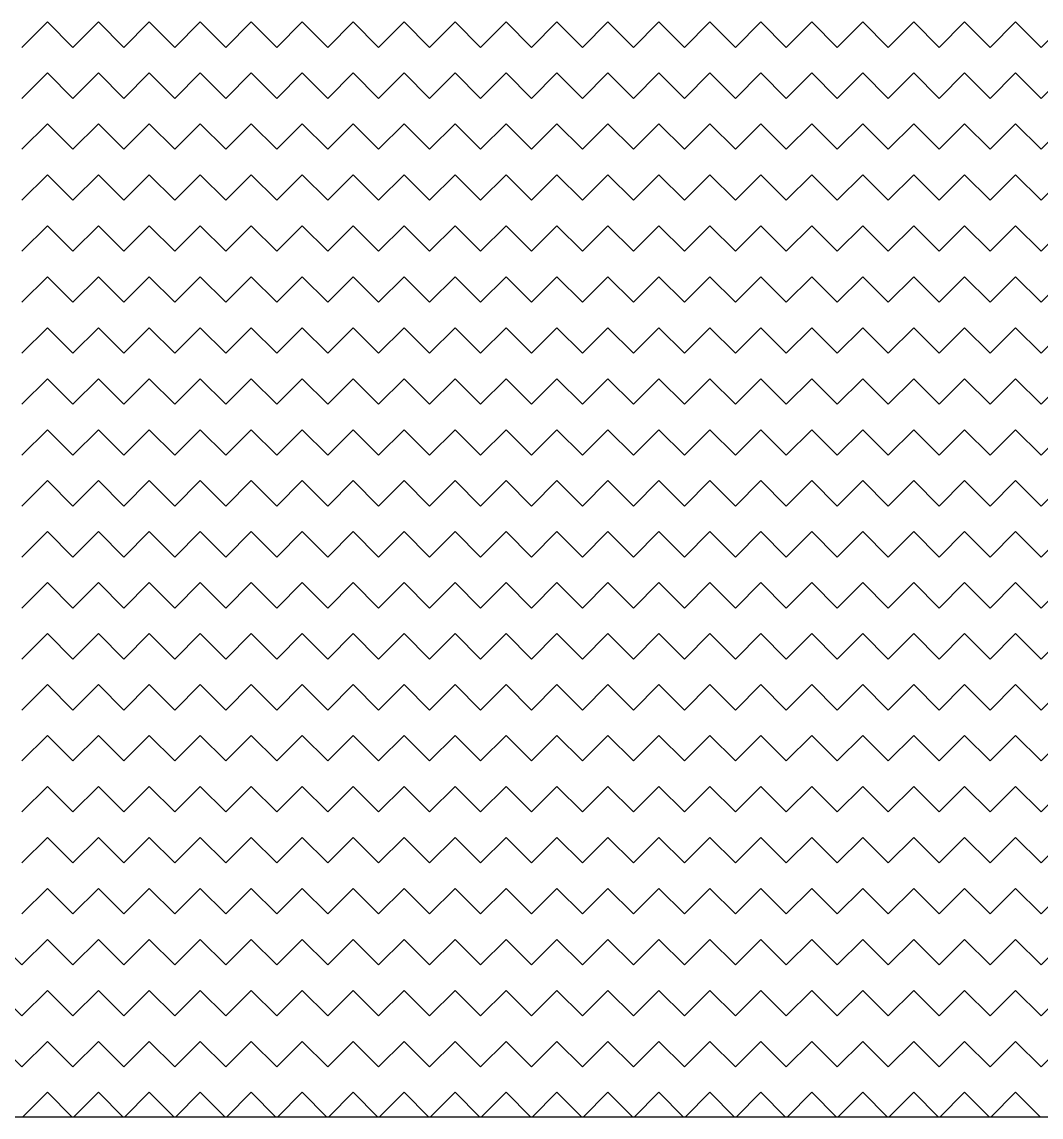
# Model space of a CAD drawing. Extents: x 78 to 306, y -397 to 18.
# Drawn here: x 279.22706 to 279.26949, y -396.37456 to -396.32898 of the extents above; entities that cross this region are included whole.
import ezdxf

# ---------------------------------------------------------------- set-up
doc = ezdxf.new("R2010")
doc.units = 0
doc.header["$LTSCALE"] = 0.5
doc.header["$MEASUREMENT"] = 0
doc.layers.add('KOLON', color=4, linetype='CONTINUOUS')
doc.layers.add('TARAMA', color=8, linetype='CONTINUOUS')

msp = doc.modelspace()

# ---------------------------------------------------------------- linework, layer by layer
at = {"layer": 'KOLON'}
msp.add_line((279.377144, -396.37456), (279.183144, -396.37456), dxfattribs=at)
at = {"layer": 'TARAMA', "ltscale": 1.4}
for p, q in [((279.228124, -396.328981), (279.227064, -396.330042)), ((279.229185, -396.330042), (279.228124, -396.328981)), ((279.230246, -396.328981), (279.229185, -396.330042)), ((279.231306, -396.330042), (279.230246, -396.328981)), ((279.232367, -396.328981), (279.231306, -396.330042)), ((279.233428, -396.330042), (279.232367, -396.328981)), ((279.234488, -396.328981), (279.233428, -396.330042)), ((279.235549, -396.330042), (279.234488, -396.328981)), ((279.23661, -396.328981), (279.235549, -396.330042)), ((279.23767, -396.330042), (279.23661, -396.328981)), ((279.238731, -396.328981), (279.23767, -396.330042)), ((279.239792, -396.330042), (279.238731, -396.328981)), ((279.240852, -396.328981), (279.239792, -396.330042)), ((279.241913, -396.330042), (279.240852, -396.328981)), ((279.242974, -396.328981), (279.241913, -396.330042)), ((279.244034, -396.330042), (279.242974, -396.328981)), ((279.245095, -396.328981), (279.244034, -396.330042)), ((279.246156, -396.330042), (279.245095, -396.328981)), ((279.247216, -396.328981), (279.246156, -396.330042)), ((279.248277, -396.330042), (279.247216, -396.328981)), ((279.249337, -396.328981), (279.248277, -396.330042)), ((279.250398, -396.330042), (279.249337, -396.328981)), ((279.251459, -396.328981), (279.250398, -396.330042)), ((279.252519, -396.330042), (279.251459, -396.328981)), ((279.25358, -396.328981), (279.252519, -396.330042)), ((279.254641, -396.330042), (279.25358, -396.328981)), ((279.255701, -396.328981), (279.254641, -396.330042)), ((279.256762, -396.330042), (279.255701, -396.328981)), ((279.257823, -396.328981), (279.256762, -396.330042)), ((279.258883, -396.330042), (279.257823, -396.328981)), ((279.259944, -396.328981), (279.258883, -396.330042)), ((279.261005, -396.330042), (279.259944, -396.328981)), ((279.262065, -396.328981), (279.261005, -396.330042)), ((279.263126, -396.330042), (279.262065, -396.328981)), ((279.264187, -396.328981), (279.263126, -396.330042)), ((279.265247, -396.330042), (279.264187, -396.328981)), ((279.266308, -396.328981), (279.265247, -396.330042)), ((279.267369, -396.330042), (279.266308, -396.328981)), ((279.268429, -396.328981), (279.267369, -396.330042)), ((279.26949, -396.330042), (279.268429, -396.328981)), ((279.270551, -396.328981), (279.26949, -396.330042)), ((279.228124, -396.331102), (279.227064, -396.332163)), ((279.229185, -396.332163), (279.228124, -396.331102)), ((279.230246, -396.331102), (279.229185, -396.332163)), ((279.231306, -396.332163), (279.230246, -396.331102)), ((279.232367, -396.331102), (279.231306, -396.332163)), ((279.233428, -396.332163), (279.232367, -396.331102)), ((279.234488, -396.331102), (279.233428, -396.332163)), ((279.235549, -396.332163), (279.234488, -396.331102)), ((279.23661, -396.331102), (279.235549, -396.332163)), ((279.23767, -396.332163), (279.23661, -396.331102)), ((279.238731, -396.331102), (279.23767, -396.332163)), ((279.239792, -396.332163), (279.238731, -396.331102)), ((279.240852, -396.331102), (279.239792, -396.332163)), ((279.241913, -396.332163), (279.240852, -396.331102)), ((279.242974, -396.331102), (279.241913, -396.332163)), ((279.244034, -396.332163), (279.242974, -396.331102)), ((279.245095, -396.331102), (279.244034, -396.332163)), ((279.246156, -396.332163), (279.245095, -396.331102)), ((279.247216, -396.331102), (279.246156, -396.332163)), ((279.248277, -396.332163), (279.247216, -396.331102)), ((279.249337, -396.331102), (279.248277, -396.332163)), ((279.250398, -396.332163), (279.249337, -396.331102)), ((279.251459, -396.331102), (279.250398, -396.332163)), ((279.252519, -396.332163), (279.251459, -396.331102)), ((279.25358, -396.331102), (279.252519, -396.332163)), ((279.254641, -396.332163), (279.25358, -396.331102)), ((279.255701, -396.331102), (279.254641, -396.332163)), ((279.256762, -396.332163), (279.255701, -396.331102)), ((279.257823, -396.331102), (279.256762, -396.332163)), ((279.258883, -396.332163), (279.257823, -396.331102)), ((279.259944, -396.331102), (279.258883, -396.332163)), ((279.261005, -396.332163), (279.259944, -396.331102)), ((279.262065, -396.331102), (279.261005, -396.332163)), ((279.263126, -396.332163), (279.262065, -396.331102)), ((279.264187, -396.331102), (279.263126, -396.332163)), ((279.265247, -396.332163), (279.264187, -396.331102)), ((279.266308, -396.331102), (279.265247, -396.332163)), ((279.267369, -396.332163), (279.266308, -396.331102)), ((279.268429, -396.331102), (279.267369, -396.332163)), ((279.26949, -396.332163), (279.268429, -396.331102)), ((279.270551, -396.331102), (279.26949, -396.332163)), ((279.228124, -396.333224), (279.227064, -396.334284)), ((279.229185, -396.334284), (279.228124, -396.333224)), ((279.230246, -396.333224), (279.229185, -396.334284)), ((279.231306, -396.334284), (279.230246, -396.333224)), ((279.232367, -396.333224), (279.231306, -396.334284)), ((279.233428, -396.334284), (279.232367, -396.333224)), ((279.234488, -396.333224), (279.233428, -396.334284)), ((279.235549, -396.334284), (279.234488, -396.333224)), ((279.23661, -396.333224), (279.235549, -396.334284)), ((279.23767, -396.334284), (279.23661, -396.333224)), ((279.238731, -396.333224), (279.23767, -396.334284)), ((279.239792, -396.334284), (279.238731, -396.333224)), ((279.240852, -396.333224), (279.239792, -396.334284)), ((279.241913, -396.334284), (279.240852, -396.333224)), ((279.242974, -396.333224), (279.241913, -396.334284)), ((279.244034, -396.334284), (279.242974, -396.333224)), ((279.245095, -396.333224), (279.244034, -396.334284)), ((279.246156, -396.334284), (279.245095, -396.333224)), ((279.247216, -396.333224), (279.246156, -396.334284)), ((279.248277, -396.334284), (279.247216, -396.333224)), ((279.249337, -396.333224), (279.248277, -396.334284)), ((279.250398, -396.334284), (279.249337, -396.333224)), ((279.251459, -396.333224), (279.250398, -396.334284)), ((279.252519, -396.334284), (279.251459, -396.333224)), ((279.25358, -396.333224), (279.252519, -396.334284)), ((279.254641, -396.334284), (279.25358, -396.333224)), ((279.255701, -396.333224), (279.254641, -396.334284)), ((279.256762, -396.334284), (279.255701, -396.333224)), ((279.257823, -396.333224), (279.256762, -396.334284)), ((279.258883, -396.334284), (279.257823, -396.333224)), ((279.259944, -396.333224), (279.258883, -396.334284)), ((279.261005, -396.334284), (279.259944, -396.333224)), ((279.262065, -396.333224), (279.261005, -396.334284)), ((279.263126, -396.334284), (279.262065, -396.333224)), ((279.264187, -396.333224), (279.263126, -396.334284)), ((279.265247, -396.334284), (279.264187, -396.333224)), ((279.266308, -396.333224), (279.265247, -396.334284)), ((279.267369, -396.334284), (279.266308, -396.333224)), ((279.268429, -396.333224), (279.267369, -396.334284)), ((279.26949, -396.334284), (279.268429, -396.333224)), ((279.270551, -396.333224), (279.26949, -396.334284)), ((279.228124, -396.335345), (279.227064, -396.336405)), ((279.229185, -396.336405), (279.228124, -396.335345)), ((279.230246, -396.335345), (279.229185, -396.336405)), ((279.231306, -396.336405), (279.230246, -396.335345)), ((279.232367, -396.335345), (279.231306, -396.336405)), ((279.233428, -396.336405), (279.232367, -396.335345)), ((279.234488, -396.335345), (279.233428, -396.336405)), ((279.235549, -396.336405), (279.234488, -396.335345)), ((279.23661, -396.335345), (279.235549, -396.336405)), ((279.23767, -396.336405), (279.23661, -396.335345)), ((279.238731, -396.335345), (279.23767, -396.336405)), ((279.239792, -396.336405), (279.238731, -396.335345)), ((279.240852, -396.335345), (279.239792, -396.336405)), ((279.241913, -396.336405), (279.240852, -396.335345)), ((279.242974, -396.335345), (279.241913, -396.336405)), ((279.244034, -396.336405), (279.242974, -396.335345)), ((279.245095, -396.335345), (279.244034, -396.336405)), ((279.246156, -396.336405), (279.245095, -396.335345)), ((279.247216, -396.335345), (279.246156, -396.336405)), ((279.248277, -396.336405), (279.247216, -396.335345)), ((279.249337, -396.335345), (279.248277, -396.336405)), ((279.250398, -396.336405), (279.249337, -396.335345)), ((279.251459, -396.335345), (279.250398, -396.336405)), ((279.252519, -396.336405), (279.251459, -396.335345)), ((279.25358, -396.335345), (279.252519, -396.336405)), ((279.254641, -396.336405), (279.25358, -396.335345)), ((279.255701, -396.335345), (279.254641, -396.336405)), ((279.256762, -396.336405), (279.255701, -396.335345)), ((279.257823, -396.335345), (279.256762, -396.336405)), ((279.258883, -396.336405), (279.257823, -396.335345)), ((279.259944, -396.335345), (279.258883, -396.336405)), ((279.261005, -396.336405), (279.259944, -396.335345)), ((279.262065, -396.335345), (279.261005, -396.336405)), ((279.263126, -396.336405), (279.262065, -396.335345)), ((279.264187, -396.335345), (279.263126, -396.336405)), ((279.265247, -396.336405), (279.264187, -396.335345)), ((279.266308, -396.335345), (279.265247, -396.336405)), ((279.267369, -396.336405), (279.266308, -396.335345)), ((279.268429, -396.335345), (279.267369, -396.336405)), ((279.26949, -396.336405), (279.268429, -396.335345)), ((279.270551, -396.335345), (279.26949, -396.336405)), ((279.228124, -396.337466), (279.227064, -396.338527)), ((279.229185, -396.338527), (279.228124, -396.337466)), ((279.230246, -396.337466), (279.229185, -396.338527)), ((279.231306, -396.338527), (279.230246, -396.337466)), ((279.232367, -396.337466), (279.231306, -396.338527)), ((279.233428, -396.338527), (279.232367, -396.337466)), ((279.234488, -396.337466), (279.233428, -396.338527)), ((279.235549, -396.338527), (279.234488, -396.337466)), ((279.23661, -396.337466), (279.235549, -396.338527)), ((279.23767, -396.338527), (279.23661, -396.337466)), ((279.238731, -396.337466), (279.23767, -396.338527)), ((279.239792, -396.338527), (279.238731, -396.337466)), ((279.240852, -396.337466), (279.239792, -396.338527)), ((279.241913, -396.338527), (279.240852, -396.337466)), ((279.242974, -396.337466), (279.241913, -396.338527)), ((279.244034, -396.338527), (279.242974, -396.337466)), ((279.245095, -396.337466), (279.244034, -396.338527)), ((279.246156, -396.338527), (279.245095, -396.337466)), ((279.247216, -396.337466), (279.246156, -396.338527)), ((279.248277, -396.338527), (279.247216, -396.337466)), ((279.249337, -396.337466), (279.248277, -396.338527)), ((279.250398, -396.338527), (279.249337, -396.337466)), ((279.251459, -396.337466), (279.250398, -396.338527)), ((279.252519, -396.338527), (279.251459, -396.337466)), ((279.25358, -396.337466), (279.252519, -396.338527)), ((279.254641, -396.338527), (279.25358, -396.337466)), ((279.255701, -396.337466), (279.254641, -396.338527)), ((279.256762, -396.338527), (279.255701, -396.337466)), ((279.257823, -396.337466), (279.256762, -396.338527)), ((279.258883, -396.338527), (279.257823, -396.337466)), ((279.259944, -396.337466), (279.258883, -396.338527)), ((279.261005, -396.338527), (279.259944, -396.337466)), ((279.262065, -396.337466), (279.261005, -396.338527)), ((279.263126, -396.338527), (279.262065, -396.337466)), ((279.264187, -396.337466), (279.263126, -396.338527)), ((279.265247, -396.338527), (279.264187, -396.337466)), ((279.266308, -396.337466), (279.265247, -396.338527)), ((279.267369, -396.338527), (279.266308, -396.337466)), ((279.268429, -396.337466), (279.267369, -396.338527)), ((279.26949, -396.338527), (279.268429, -396.337466)), ((279.270551, -396.337466), (279.26949, -396.338527)), ((279.228124, -396.339587), (279.227064, -396.340648)), ((279.229185, -396.340648), (279.228124, -396.339587)), ((279.230246, -396.339587), (279.229185, -396.340648)), ((279.231306, -396.340648), (279.230246, -396.339587)), ((279.232367, -396.339587), (279.231306, -396.340648)), ((279.233428, -396.340648), (279.232367, -396.339587)), ((279.234488, -396.339587), (279.233428, -396.340648)), ((279.235549, -396.340648), (279.234488, -396.339587)), ((279.23661, -396.339587), (279.235549, -396.340648)), ((279.23767, -396.340648), (279.23661, -396.339587)), ((279.238731, -396.339587), (279.23767, -396.340648)), ((279.239792, -396.340648), (279.238731, -396.339587)), ((279.240852, -396.339587), (279.239792, -396.340648)), ((279.241913, -396.340648), (279.240852, -396.339587)), ((279.242974, -396.339587), (279.241913, -396.340648)), ((279.244034, -396.340648), (279.242974, -396.339587)), ((279.245095, -396.339587), (279.244034, -396.340648)), ((279.246156, -396.340648), (279.245095, -396.339587)), ((279.247216, -396.339587), (279.246156, -396.340648)), ((279.248277, -396.340648), (279.247216, -396.339587)), ((279.249337, -396.339587), (279.248277, -396.340648)), ((279.250398, -396.340648), (279.249337, -396.339587)), ((279.251459, -396.339587), (279.250398, -396.340648)), ((279.252519, -396.340648), (279.251459, -396.339587)), ((279.25358, -396.339587), (279.252519, -396.340648)), ((279.254641, -396.340648), (279.25358, -396.339587)), ((279.255701, -396.339587), (279.254641, -396.340648)), ((279.256762, -396.340648), (279.255701, -396.339587)), ((279.257823, -396.339587), (279.256762, -396.340648)), ((279.258883, -396.340648), (279.257823, -396.339587)), ((279.259944, -396.339587), (279.258883, -396.340648)), ((279.261005, -396.340648), (279.259944, -396.339587)), ((279.262065, -396.339587), (279.261005, -396.340648)), ((279.263126, -396.340648), (279.262065, -396.339587)), ((279.264187, -396.339587), (279.263126, -396.340648)), ((279.265247, -396.340648), (279.264187, -396.339587)), ((279.266308, -396.339587), (279.265247, -396.340648)), ((279.267369, -396.340648), (279.266308, -396.339587)), ((279.268429, -396.339587), (279.267369, -396.340648)), ((279.26949, -396.340648), (279.268429, -396.339587)), ((279.270551, -396.339587), (279.26949, -396.340648)), ((279.228124, -396.341709), (279.227064, -396.342769)), ((279.229185, -396.342769), (279.228124, -396.341709)), ((279.230246, -396.341709), (279.229185, -396.342769)), ((279.231306, -396.342769), (279.230246, -396.341709)), ((279.232367, -396.341709), (279.231306, -396.342769)), ((279.233428, -396.342769), (279.232367, -396.341709)), ((279.234488, -396.341709), (279.233428, -396.342769)), ((279.235549, -396.342769), (279.234488, -396.341709)), ((279.23661, -396.341709), (279.235549, -396.342769)), ((279.23767, -396.342769), (279.23661, -396.341709)), ((279.238731, -396.341709), (279.23767, -396.342769)), ((279.239792, -396.342769), (279.238731, -396.341709)), ((279.240852, -396.341709), (279.239792, -396.342769)), ((279.241913, -396.342769), (279.240852, -396.341709)), ((279.242974, -396.341709), (279.241913, -396.342769)), ((279.244034, -396.342769), (279.242974, -396.341709)), ((279.245095, -396.341709), (279.244034, -396.342769)), ((279.246156, -396.342769), (279.245095, -396.341709)), ((279.247216, -396.341709), (279.246156, -396.342769)), ((279.248277, -396.342769), (279.247216, -396.341709)), ((279.249337, -396.341709), (279.248277, -396.342769)), ((279.250398, -396.342769), (279.249337, -396.341709)), ((279.251459, -396.341709), (279.250398, -396.342769)), ((279.252519, -396.342769), (279.251459, -396.341709)), ((279.25358, -396.341709), (279.252519, -396.342769)), ((279.254641, -396.342769), (279.25358, -396.341709)), ((279.255701, -396.341709), (279.254641, -396.342769)), ((279.256762, -396.342769), (279.255701, -396.341709)), ((279.257823, -396.341709), (279.256762, -396.342769)), ((279.258883, -396.342769), (279.257823, -396.341709)), ((279.259944, -396.341709), (279.258883, -396.342769)), ((279.261005, -396.342769), (279.259944, -396.341709)), ((279.262065, -396.341709), (279.261005, -396.342769)), ((279.263126, -396.342769), (279.262065, -396.341709)), ((279.264187, -396.341709), (279.263126, -396.342769)), ((279.265247, -396.342769), (279.264187, -396.341709)), ((279.266308, -396.341709), (279.265247, -396.342769)), ((279.267369, -396.342769), (279.266308, -396.341709)), ((279.268429, -396.341709), (279.267369, -396.342769)), ((279.26949, -396.342769), (279.268429, -396.341709)), ((279.270551, -396.341709), (279.26949, -396.342769)), ((279.228124, -396.34383), (279.227064, -396.344891)), ((279.229185, -396.344891), (279.228124, -396.34383)), ((279.230246, -396.34383), (279.229185, -396.344891)), ((279.231306, -396.344891), (279.230246, -396.34383)), ((279.232367, -396.34383), (279.231306, -396.344891)), ((279.233428, -396.344891), (279.232367, -396.34383)), ((279.234488, -396.34383), (279.233428, -396.344891)), ((279.235549, -396.344891), (279.234488, -396.34383)), ((279.23661, -396.34383), (279.235549, -396.344891)), ((279.23767, -396.344891), (279.23661, -396.34383)), ((279.238731, -396.34383), (279.23767, -396.344891)), ((279.239792, -396.344891), (279.238731, -396.34383)), ((279.240852, -396.34383), (279.239792, -396.344891)), ((279.241913, -396.344891), (279.240852, -396.34383)), ((279.242974, -396.34383), (279.241913, -396.344891)), ((279.244034, -396.344891), (279.242974, -396.34383)), ((279.245095, -396.34383), (279.244034, -396.344891)), ((279.246156, -396.344891), (279.245095, -396.34383)), ((279.247216, -396.34383), (279.246156, -396.344891)), ((279.248277, -396.344891), (279.247216, -396.34383)), ((279.249337, -396.34383), (279.248277, -396.344891)), ((279.250398, -396.344891), (279.249337, -396.34383)), ((279.251459, -396.34383), (279.250398, -396.344891)), ((279.252519, -396.344891), (279.251459, -396.34383)), ((279.25358, -396.34383), (279.252519, -396.344891)), ((279.254641, -396.344891), (279.25358, -396.34383)), ((279.255701, -396.34383), (279.254641, -396.344891)), ((279.256762, -396.344891), (279.255701, -396.34383)), ((279.257823, -396.34383), (279.256762, -396.344891)), ((279.258883, -396.344891), (279.257823, -396.34383)), ((279.259944, -396.34383), (279.258883, -396.344891)), ((279.261005, -396.344891), (279.259944, -396.34383)), ((279.262065, -396.34383), (279.261005, -396.344891)), ((279.263126, -396.344891), (279.262065, -396.34383)), ((279.264187, -396.34383), (279.263126, -396.344891)), ((279.265247, -396.344891), (279.264187, -396.34383)), ((279.266308, -396.34383), (279.265247, -396.344891)), ((279.267369, -396.344891), (279.266308, -396.34383)), ((279.268429, -396.34383), (279.267369, -396.344891)), ((279.26949, -396.344891), (279.268429, -396.34383)), ((279.270551, -396.34383), (279.26949, -396.344891)), ((279.228124, -396.345951), (279.227064, -396.347012)), ((279.229185, -396.347012), (279.228124, -396.345951)), ((279.230246, -396.345951), (279.229185, -396.347012)), ((279.231306, -396.347012), (279.230246, -396.345951)), ((279.232367, -396.345951), (279.231306, -396.347012)), ((279.233428, -396.347012), (279.232367, -396.345951)), ((279.234488, -396.345951), (279.233428, -396.347012)), ((279.235549, -396.347012), (279.234488, -396.345951)), ((279.23661, -396.345951), (279.235549, -396.347012)), ((279.23767, -396.347012), (279.23661, -396.345951)), ((279.238731, -396.345951), (279.23767, -396.347012)), ((279.239792, -396.347012), (279.238731, -396.345951)), ((279.240852, -396.345951), (279.239792, -396.347012)), ((279.241913, -396.347012), (279.240852, -396.345951)), ((279.242974, -396.345951), (279.241913, -396.347012)), ((279.244034, -396.347012), (279.242974, -396.345951)), ((279.245095, -396.345951), (279.244034, -396.347012)), ((279.246156, -396.347012), (279.245095, -396.345951)), ((279.247216, -396.345951), (279.246156, -396.347012)), ((279.248277, -396.347012), (279.247216, -396.345951)), ((279.249337, -396.345951), (279.248277, -396.347012)), ((279.250398, -396.347012), (279.249337, -396.345951)), ((279.251459, -396.345951), (279.250398, -396.347012)), ((279.252519, -396.347012), (279.251459, -396.345951)), ((279.25358, -396.345951), (279.252519, -396.347012)), ((279.254641, -396.347012), (279.25358, -396.345951)), ((279.255701, -396.345951), (279.254641, -396.347012)), ((279.256762, -396.347012), (279.255701, -396.345951)), ((279.257823, -396.345951), (279.256762, -396.347012)), ((279.258883, -396.347012), (279.257823, -396.345951)), ((279.259944, -396.345951), (279.258883, -396.347012)), ((279.261005, -396.347012), (279.259944, -396.345951)), ((279.262065, -396.345951), (279.261005, -396.347012)), ((279.263126, -396.347012), (279.262065, -396.345951)), ((279.264187, -396.345951), (279.263126, -396.347012)), ((279.265247, -396.347012), (279.264187, -396.345951)), ((279.266308, -396.345951), (279.265247, -396.347012)), ((279.267369, -396.347012), (279.266308, -396.345951)), ((279.268429, -396.345951), (279.267369, -396.347012)), ((279.26949, -396.347012), (279.268429, -396.345951)), ((279.270551, -396.345951), (279.26949, -396.347012)), ((279.228124, -396.348073), (279.227064, -396.349133)), ((279.229185, -396.349133), (279.228124, -396.348073)), ((279.230246, -396.348073), (279.229185, -396.349133)), ((279.231306, -396.349133), (279.230246, -396.348073)), ((279.232367, -396.348073), (279.231306, -396.349133)), ((279.233428, -396.349133), (279.232367, -396.348073)), ((279.234488, -396.348073), (279.233428, -396.349133)), ((279.235549, -396.349133), (279.234488, -396.348073)), ((279.23661, -396.348073), (279.235549, -396.349133)), ((279.23767, -396.349133), (279.23661, -396.348073)), ((279.238731, -396.348073), (279.23767, -396.349133)), ((279.239792, -396.349133), (279.238731, -396.348073)), ((279.240852, -396.348073), (279.239792, -396.349133)), ((279.241913, -396.349133), (279.240852, -396.348073)), ((279.242974, -396.348073), (279.241913, -396.349133)), ((279.244034, -396.349133), (279.242974, -396.348073)), ((279.245095, -396.348073), (279.244034, -396.349133)), ((279.246156, -396.349133), (279.245095, -396.348073)), ((279.247216, -396.348073), (279.246156, -396.349133)), ((279.248277, -396.349133), (279.247216, -396.348073)), ((279.249337, -396.348073), (279.248277, -396.349133)), ((279.250398, -396.349133), (279.249337, -396.348073)), ((279.251459, -396.348073), (279.250398, -396.349133)), ((279.252519, -396.349133), (279.251459, -396.348073)), ((279.25358, -396.348073), (279.252519, -396.349133)), ((279.254641, -396.349133), (279.25358, -396.348073)), ((279.255701, -396.348073), (279.254641, -396.349133)), ((279.256762, -396.349133), (279.255701, -396.348073)), ((279.257823, -396.348073), (279.256762, -396.349133)), ((279.258883, -396.349133), (279.257823, -396.348073)), ((279.259944, -396.348073), (279.258883, -396.349133)), ((279.261005, -396.349133), (279.259944, -396.348073)), ((279.262065, -396.348073), (279.261005, -396.349133)), ((279.263126, -396.349133), (279.262065, -396.348073)), ((279.264187, -396.348073), (279.263126, -396.349133)), ((279.265247, -396.349133), (279.264187, -396.348073)), ((279.266308, -396.348073), (279.265247, -396.349133)), ((279.267369, -396.349133), (279.266308, -396.348073)), ((279.268429, -396.348073), (279.267369, -396.349133)), ((279.26949, -396.349133), (279.268429, -396.348073)), ((279.270551, -396.348073), (279.26949, -396.349133)), ((279.228124, -396.350194), (279.227064, -396.351255)), ((279.229185, -396.351255), (279.228124, -396.350194)), ((279.230246, -396.350194), (279.229185, -396.351255)), ((279.231306, -396.351255), (279.230246, -396.350194)), ((279.232367, -396.350194), (279.231306, -396.351255)), ((279.233428, -396.351255), (279.232367, -396.350194)), ((279.234488, -396.350194), (279.233428, -396.351255)), ((279.235549, -396.351255), (279.234488, -396.350194)), ((279.23661, -396.350194), (279.235549, -396.351255)), ((279.23767, -396.351255), (279.23661, -396.350194)), ((279.238731, -396.350194), (279.23767, -396.351255)), ((279.239792, -396.351255), (279.238731, -396.350194)), ((279.240852, -396.350194), (279.239792, -396.351255)), ((279.241913, -396.351255), (279.240852, -396.350194)), ((279.242974, -396.350194), (279.241913, -396.351255)), ((279.244034, -396.351255), (279.242974, -396.350194)), ((279.245095, -396.350194), (279.244034, -396.351255)), ((279.246156, -396.351255), (279.245095, -396.350194)), ((279.247216, -396.350194), (279.246156, -396.351255)), ((279.248277, -396.351255), (279.247216, -396.350194)), ((279.249337, -396.350194), (279.248277, -396.351255)), ((279.250398, -396.351255), (279.249337, -396.350194)), ((279.251459, -396.350194), (279.250398, -396.351255)), ((279.252519, -396.351255), (279.251459, -396.350194)), ((279.25358, -396.350194), (279.252519, -396.351255)), ((279.254641, -396.351255), (279.25358, -396.350194)), ((279.255701, -396.350194), (279.254641, -396.351255)), ((279.256762, -396.351255), (279.255701, -396.350194)), ((279.257823, -396.350194), (279.256762, -396.351255)), ((279.258883, -396.351255), (279.257823, -396.350194)), ((279.259944, -396.350194), (279.258883, -396.351255)), ((279.261005, -396.351255), (279.259944, -396.350194)), ((279.262065, -396.350194), (279.261005, -396.351255)), ((279.263126, -396.351255), (279.262065, -396.350194)), ((279.264187, -396.350194), (279.263126, -396.351255)), ((279.265247, -396.351255), (279.264187, -396.350194)), ((279.266308, -396.350194), (279.265247, -396.351255)), ((279.267369, -396.351255), (279.266308, -396.350194)), ((279.268429, -396.350194), (279.267369, -396.351255)), ((279.26949, -396.351255), (279.268429, -396.350194)), ((279.270551, -396.350194), (279.26949, -396.351255)), ((279.228124, -396.352315), (279.227064, -396.353376)), ((279.229185, -396.353376), (279.228124, -396.352315)), ((279.230246, -396.352315), (279.229185, -396.353376)), ((279.231306, -396.353376), (279.230246, -396.352315)), ((279.232367, -396.352315), (279.231306, -396.353376)), ((279.233428, -396.353376), (279.232367, -396.352315)), ((279.234488, -396.352315), (279.233428, -396.353376)), ((279.235549, -396.353376), (279.234488, -396.352315)), ((279.23661, -396.352315), (279.235549, -396.353376)), ((279.23767, -396.353376), (279.23661, -396.352315)), ((279.238731, -396.352315), (279.23767, -396.353376)), ((279.239792, -396.353376), (279.238731, -396.352315)), ((279.240852, -396.352315), (279.239792, -396.353376)), ((279.241913, -396.353376), (279.240852, -396.352315)), ((279.242974, -396.352315), (279.241913, -396.353376)), ((279.244034, -396.353376), (279.242974, -396.352315)), ((279.245095, -396.352315), (279.244034, -396.353376)), ((279.246156, -396.353376), (279.245095, -396.352315)), ((279.247216, -396.352315), (279.246156, -396.353376)), ((279.248277, -396.353376), (279.247216, -396.352315)), ((279.249337, -396.352315), (279.248277, -396.353376)), ((279.250398, -396.353376), (279.249337, -396.352315)), ((279.251459, -396.352315), (279.250398, -396.353376)), ((279.252519, -396.353376), (279.251459, -396.352315)), ((279.25358, -396.352315), (279.252519, -396.353376)), ((279.254641, -396.353376), (279.25358, -396.352315)), ((279.255701, -396.352315), (279.254641, -396.353376)), ((279.256762, -396.353376), (279.255701, -396.352315)), ((279.257823, -396.352315), (279.256762, -396.353376)), ((279.258883, -396.353376), (279.257823, -396.352315)), ((279.259944, -396.352315), (279.258883, -396.353376)), ((279.261005, -396.353376), (279.259944, -396.352315)), ((279.262065, -396.352315), (279.261005, -396.353376)), ((279.263126, -396.353376), (279.262065, -396.352315)), ((279.264187, -396.352315), (279.263126, -396.353376)), ((279.265247, -396.353376), (279.264187, -396.352315)), ((279.266308, -396.352315), (279.265247, -396.353376)), ((279.267369, -396.353376), (279.266308, -396.352315)), ((279.268429, -396.352315), (279.267369, -396.353376)), ((279.26949, -396.353376), (279.268429, -396.352315)), ((279.270551, -396.352315), (279.26949, -396.353376)), ((279.228124, -396.354437), (279.227064, -396.355497)), ((279.229185, -396.355497), (279.228124, -396.354437)), ((279.230246, -396.354437), (279.229185, -396.355497)), ((279.231306, -396.355497), (279.230246, -396.354437)), ((279.232367, -396.354437), (279.231306, -396.355497)), ((279.233428, -396.355497), (279.232367, -396.354437)), ((279.234488, -396.354437), (279.233428, -396.355497)), ((279.235549, -396.355497), (279.234488, -396.354437)), ((279.23661, -396.354437), (279.235549, -396.355497)), ((279.23767, -396.355497), (279.23661, -396.354437)), ((279.238731, -396.354437), (279.23767, -396.355497)), ((279.239792, -396.355497), (279.238731, -396.354437)), ((279.240852, -396.354437), (279.239792, -396.355497)), ((279.241913, -396.355497), (279.240852, -396.354437)), ((279.242974, -396.354437), (279.241913, -396.355497)), ((279.244034, -396.355497), (279.242974, -396.354437)), ((279.245095, -396.354437), (279.244034, -396.355497)), ((279.246156, -396.355497), (279.245095, -396.354437)), ((279.247216, -396.354437), (279.246156, -396.355497)), ((279.248277, -396.355497), (279.247216, -396.354437)), ((279.249337, -396.354437), (279.248277, -396.355497)), ((279.250398, -396.355497), (279.249337, -396.354437)), ((279.251459, -396.354437), (279.250398, -396.355497)), ((279.252519, -396.355497), (279.251459, -396.354437)), ((279.25358, -396.354437), (279.252519, -396.355497)), ((279.254641, -396.355497), (279.25358, -396.354437)), ((279.255701, -396.354437), (279.254641, -396.355497)), ((279.256762, -396.355497), (279.255701, -396.354437)), ((279.257823, -396.354437), (279.256762, -396.355497)), ((279.258883, -396.355497), (279.257823, -396.354437)), ((279.259944, -396.354437), (279.258883, -396.355497)), ((279.261005, -396.355497), (279.259944, -396.354437)), ((279.262065, -396.354437), (279.261005, -396.355497)), ((279.263126, -396.355497), (279.262065, -396.354437)), ((279.264187, -396.354437), (279.263126, -396.355497)), ((279.265247, -396.355497), (279.264187, -396.354437)), ((279.266308, -396.354437), (279.265247, -396.355497)), ((279.267369, -396.355497), (279.266308, -396.354437)), ((279.268429, -396.354437), (279.267369, -396.355497)), ((279.26949, -396.355497), (279.268429, -396.354437)), ((279.270551, -396.354437), (279.26949, -396.355497)), ((279.228124, -396.356558), (279.227064, -396.357619)), ((279.229185, -396.357619), (279.228124, -396.356558)), ((279.230246, -396.356558), (279.229185, -396.357619)), ((279.231306, -396.357619), (279.230246, -396.356558)), ((279.232367, -396.356558), (279.231306, -396.357619)), ((279.233428, -396.357619), (279.232367, -396.356558)), ((279.234488, -396.356558), (279.233428, -396.357619)), ((279.235549, -396.357619), (279.234488, -396.356558)), ((279.23661, -396.356558), (279.235549, -396.357619)), ((279.23767, -396.357619), (279.23661, -396.356558)), ((279.238731, -396.356558), (279.23767, -396.357619)), ((279.239792, -396.357619), (279.238731, -396.356558)), ((279.240852, -396.356558), (279.239792, -396.357619)), ((279.241913, -396.357619), (279.240852, -396.356558)), ((279.242974, -396.356558), (279.241913, -396.357619)), ((279.244034, -396.357619), (279.242974, -396.356558)), ((279.245095, -396.356558), (279.244034, -396.357619)), ((279.246156, -396.357619), (279.245095, -396.356558)), ((279.247216, -396.356558), (279.246156, -396.357619)), ((279.248277, -396.357619), (279.247216, -396.356558)), ((279.249337, -396.356558), (279.248277, -396.357619)), ((279.250398, -396.357619), (279.249337, -396.356558)), ((279.251459, -396.356558), (279.250398, -396.357619)), ((279.252519, -396.357619), (279.251459, -396.356558)), ((279.25358, -396.356558), (279.252519, -396.357619)), ((279.254641, -396.357619), (279.25358, -396.356558)), ((279.255701, -396.356558), (279.254641, -396.357619)), ((279.256762, -396.357619), (279.255701, -396.356558)), ((279.257823, -396.356558), (279.256762, -396.357619)), ((279.258883, -396.357619), (279.257823, -396.356558)), ((279.259944, -396.356558), (279.258883, -396.357619)), ((279.261005, -396.357619), (279.259944, -396.356558)), ((279.262065, -396.356558), (279.261005, -396.357619)), ((279.263126, -396.357619), (279.262065, -396.356558)), ((279.264187, -396.356558), (279.263126, -396.357619)), ((279.265247, -396.357619), (279.264187, -396.356558)), ((279.266308, -396.356558), (279.265247, -396.357619)), ((279.267369, -396.357619), (279.266308, -396.356558)), ((279.268429, -396.356558), (279.267369, -396.357619)), ((279.26949, -396.357619), (279.268429, -396.356558)), ((279.270551, -396.356558), (279.26949, -396.357619)), ((279.228124, -396.358679), (279.227064, -396.35974)), ((279.229185, -396.35974), (279.228124, -396.358679)), ((279.230246, -396.358679), (279.229185, -396.35974)), ((279.231306, -396.35974), (279.230246, -396.358679)), ((279.232367, -396.358679), (279.231306, -396.35974)), ((279.233428, -396.35974), (279.232367, -396.358679)), ((279.234488, -396.358679), (279.233428, -396.35974)), ((279.235549, -396.35974), (279.234488, -396.358679)), ((279.23661, -396.358679), (279.235549, -396.35974)), ((279.23767, -396.35974), (279.23661, -396.358679)), ((279.238731, -396.358679), (279.23767, -396.35974)), ((279.239792, -396.35974), (279.238731, -396.358679)), ((279.240852, -396.358679), (279.239792, -396.35974)), ((279.241913, -396.35974), (279.240852, -396.358679)), ((279.242974, -396.358679), (279.241913, -396.35974)), ((279.244034, -396.35974), (279.242974, -396.358679)), ((279.245095, -396.358679), (279.244034, -396.35974)), ((279.246156, -396.35974), (279.245095, -396.358679)), ((279.247216, -396.358679), (279.246156, -396.35974)), ((279.248277, -396.35974), (279.247216, -396.358679)), ((279.249337, -396.358679), (279.248277, -396.35974)), ((279.250398, -396.35974), (279.249337, -396.358679)), ((279.251459, -396.358679), (279.250398, -396.35974)), ((279.252519, -396.35974), (279.251459, -396.358679)), ((279.25358, -396.358679), (279.252519, -396.35974)), ((279.254641, -396.35974), (279.25358, -396.358679)), ((279.255701, -396.358679), (279.254641, -396.35974)), ((279.256762, -396.35974), (279.255701, -396.358679)), ((279.257823, -396.358679), (279.256762, -396.35974)), ((279.258883, -396.35974), (279.257823, -396.358679)), ((279.259944, -396.358679), (279.258883, -396.35974)), ((279.261005, -396.35974), (279.259944, -396.358679)), ((279.262065, -396.358679), (279.261005, -396.35974)), ((279.263126, -396.35974), (279.262065, -396.358679)), ((279.264187, -396.358679), (279.263126, -396.35974)), ((279.265247, -396.35974), (279.264187, -396.358679)), ((279.266308, -396.358679), (279.265247, -396.35974)), ((279.267369, -396.35974), (279.266308, -396.358679)), ((279.268429, -396.358679), (279.267369, -396.35974)), ((279.26949, -396.35974), (279.268429, -396.358679)), ((279.270551, -396.358679), (279.26949, -396.35974)), ((279.228124, -396.360801), (279.227064, -396.361861)), ((279.229185, -396.361861), (279.228124, -396.360801)), ((279.230246, -396.360801), (279.229185, -396.361861)), ((279.231306, -396.361861), (279.230246, -396.360801)), ((279.232367, -396.360801), (279.231306, -396.361861)), ((279.233428, -396.361861), (279.232367, -396.360801)), ((279.234488, -396.360801), (279.233428, -396.361861)), ((279.235549, -396.361861), (279.234488, -396.360801)), ((279.23661, -396.360801), (279.235549, -396.361861)), ((279.23767, -396.361861), (279.23661, -396.360801)), ((279.238731, -396.360801), (279.23767, -396.361861)), ((279.239792, -396.361861), (279.238731, -396.360801)), ((279.240852, -396.360801), (279.239792, -396.361861)), ((279.241913, -396.361861), (279.240852, -396.360801)), ((279.242974, -396.360801), (279.241913, -396.361861)), ((279.244034, -396.361861), (279.242974, -396.360801)), ((279.245095, -396.360801), (279.244034, -396.361861)), ((279.246156, -396.361861), (279.245095, -396.360801)), ((279.247216, -396.360801), (279.246156, -396.361861)), ((279.248277, -396.361861), (279.247216, -396.360801)), ((279.249337, -396.360801), (279.248277, -396.361861)), ((279.250398, -396.361861), (279.249337, -396.360801)), ((279.251459, -396.360801), (279.250398, -396.361861)), ((279.252519, -396.361861), (279.251459, -396.360801)), ((279.25358, -396.360801), (279.252519, -396.361861)), ((279.254641, -396.361861), (279.25358, -396.360801)), ((279.255701, -396.360801), (279.254641, -396.361861)), ((279.256762, -396.361861), (279.255701, -396.360801)), ((279.257823, -396.360801), (279.256762, -396.361861)), ((279.258883, -396.361861), (279.257823, -396.360801)), ((279.259944, -396.360801), (279.258883, -396.361861)), ((279.261005, -396.361861), (279.259944, -396.360801)), ((279.262065, -396.360801), (279.261005, -396.361861)), ((279.263126, -396.361861), (279.262065, -396.360801)), ((279.264187, -396.360801), (279.263126, -396.361861)), ((279.265247, -396.361861), (279.264187, -396.360801)), ((279.266308, -396.360801), (279.265247, -396.361861)), ((279.267369, -396.361861), (279.266308, -396.360801)), ((279.268429, -396.360801), (279.267369, -396.361861)), ((279.26949, -396.361861), (279.268429, -396.360801)), ((279.270551, -396.360801), (279.26949, -396.361861)), ((279.228124, -396.362922), (279.227064, -396.363983)), ((279.229185, -396.363983), (279.228124, -396.362922)), ((279.230246, -396.362922), (279.229185, -396.363983)), ((279.231306, -396.363983), (279.230246, -396.362922)), ((279.232367, -396.362922), (279.231306, -396.363983)), ((279.233428, -396.363983), (279.232367, -396.362922)), ((279.234488, -396.362922), (279.233428, -396.363983)), ((279.235549, -396.363983), (279.234488, -396.362922)), ((279.23661, -396.362922), (279.235549, -396.363983)), ((279.23767, -396.363983), (279.23661, -396.362922)), ((279.238731, -396.362922), (279.23767, -396.363983)), ((279.239792, -396.363983), (279.238731, -396.362922)), ((279.240852, -396.362922), (279.239792, -396.363983)), ((279.241913, -396.363983), (279.240852, -396.362922)), ((279.242974, -396.362922), (279.241913, -396.363983)), ((279.244034, -396.363983), (279.242974, -396.362922)), ((279.245095, -396.362922), (279.244034, -396.363983)), ((279.246156, -396.363983), (279.245095, -396.362922)), ((279.247216, -396.362922), (279.246156, -396.363983)), ((279.248277, -396.363983), (279.247216, -396.362922)), ((279.249337, -396.362922), (279.248277, -396.363983)), ((279.250398, -396.363983), (279.249337, -396.362922)), ((279.251459, -396.362922), (279.250398, -396.363983)), ((279.252519, -396.363983), (279.251459, -396.362922)), ((279.25358, -396.362922), (279.252519, -396.363983)), ((279.254641, -396.363983), (279.25358, -396.362922)), ((279.255701, -396.362922), (279.254641, -396.363983)), ((279.256762, -396.363983), (279.255701, -396.362922)), ((279.257823, -396.362922), (279.256762, -396.363983)), ((279.258883, -396.363983), (279.257823, -396.362922)), ((279.259944, -396.362922), (279.258883, -396.363983)), ((279.261005, -396.363983), (279.259944, -396.362922)), ((279.262065, -396.362922), (279.261005, -396.363983)), ((279.263126, -396.363983), (279.262065, -396.362922)), ((279.264187, -396.362922), (279.263126, -396.363983)), ((279.265247, -396.363983), (279.264187, -396.362922)), ((279.266308, -396.362922), (279.265247, -396.363983)), ((279.267369, -396.363983), (279.266308, -396.362922)), ((279.268429, -396.362922), (279.267369, -396.363983)), ((279.26949, -396.363983), (279.268429, -396.362922)), ((279.270551, -396.362922), (279.26949, -396.363983)), ((279.228124, -396.365043), (279.227064, -396.366104)), ((279.229185, -396.366104), (279.228124, -396.365043)), ((279.230246, -396.365043), (279.229185, -396.366104)), ((279.231306, -396.366104), (279.230246, -396.365043)), ((279.232367, -396.365043), (279.231306, -396.366104)), ((279.233428, -396.366104), (279.232367, -396.365043)), ((279.234488, -396.365043), (279.233428, -396.366104)), ((279.235549, -396.366104), (279.234488, -396.365043)), ((279.23661, -396.365043), (279.235549, -396.366104)), ((279.23767, -396.366104), (279.23661, -396.365043)), ((279.238731, -396.365043), (279.23767, -396.366104)), ((279.239792, -396.366104), (279.238731, -396.365043)), ((279.240852, -396.365043), (279.239792, -396.366104)), ((279.241913, -396.366104), (279.240852, -396.365043)), ((279.242974, -396.365043), (279.241913, -396.366104)), ((279.244034, -396.366104), (279.242974, -396.365043)), ((279.245095, -396.365043), (279.244034, -396.366104)), ((279.246156, -396.366104), (279.245095, -396.365043)), ((279.247216, -396.365043), (279.246156, -396.366104)), ((279.248277, -396.366104), (279.247216, -396.365043)), ((279.249337, -396.365043), (279.248277, -396.366104)), ((279.250398, -396.366104), (279.249337, -396.365043)), ((279.251459, -396.365043), (279.250398, -396.366104)), ((279.252519, -396.366104), (279.251459, -396.365043)), ((279.25358, -396.365043), (279.252519, -396.366104)), ((279.254641, -396.366104), (279.25358, -396.365043)), ((279.255701, -396.365043), (279.254641, -396.366104)), ((279.256762, -396.366104), (279.255701, -396.365043)), ((279.257823, -396.365043), (279.256762, -396.366104)), ((279.258883, -396.366104), (279.257823, -396.365043)), ((279.259944, -396.365043), (279.258883, -396.366104)), ((279.261005, -396.366104), (279.259944, -396.365043)), ((279.262065, -396.365043), (279.261005, -396.366104)), ((279.263126, -396.366104), (279.262065, -396.365043)), ((279.264187, -396.365043), (279.263126, -396.366104)), ((279.265247, -396.366104), (279.264187, -396.365043)), ((279.266308, -396.365043), (279.265247, -396.366104)), ((279.267369, -396.366104), (279.266308, -396.365043)), ((279.268429, -396.365043), (279.267369, -396.366104)), ((279.26949, -396.366104), (279.268429, -396.365043)), ((279.270551, -396.365043), (279.26949, -396.366104)), ((279.227064, -396.368225), (279.226003, -396.367165)), ((279.228124, -396.367165), (279.227064, -396.368225)), ((279.229185, -396.368225), (279.228124, -396.367165)), ((279.230246, -396.367165), (279.229185, -396.368225)), ((279.231306, -396.368225), (279.230246, -396.367165)), ((279.232367, -396.367165), (279.231306, -396.368225)), ((279.233428, -396.368225), (279.232367, -396.367165)), ((279.234488, -396.367165), (279.233428, -396.368225)), ((279.235549, -396.368225), (279.234488, -396.367165)), ((279.23661, -396.367165), (279.235549, -396.368225)), ((279.23767, -396.368225), (279.23661, -396.367165)), ((279.238731, -396.367165), (279.23767, -396.368225)), ((279.239792, -396.368225), (279.238731, -396.367165)), ((279.240852, -396.367165), (279.239792, -396.368225)), ((279.241913, -396.368225), (279.240852, -396.367165)), ((279.242974, -396.367165), (279.241913, -396.368225)), ((279.244034, -396.368225), (279.242974, -396.367165)), ((279.245095, -396.367165), (279.244034, -396.368225)), ((279.246156, -396.368225), (279.245095, -396.367165)), ((279.247216, -396.367165), (279.246156, -396.368225)), ((279.248277, -396.368225), (279.247216, -396.367165)), ((279.249337, -396.367165), (279.248277, -396.368225)), ((279.250398, -396.368225), (279.249337, -396.367165)), ((279.251459, -396.367165), (279.250398, -396.368225)), ((279.252519, -396.368225), (279.251459, -396.367165)), ((279.25358, -396.367165), (279.252519, -396.368225)), ((279.254641, -396.368225), (279.25358, -396.367165)), ((279.255701, -396.367165), (279.254641, -396.368225)), ((279.256762, -396.368225), (279.255701, -396.367165)), ((279.257823, -396.367165), (279.256762, -396.368225)), ((279.258883, -396.368225), (279.257823, -396.367165)), ((279.259944, -396.367165), (279.258883, -396.368225)), ((279.261005, -396.368225), (279.259944, -396.367165)), ((279.262065, -396.367165), (279.261005, -396.368225)), ((279.263126, -396.368225), (279.262065, -396.367165)), ((279.264187, -396.367165), (279.263126, -396.368225)), ((279.265247, -396.368225), (279.264187, -396.367165)), ((279.266308, -396.367165), (279.265247, -396.368225)), ((279.267369, -396.368225), (279.266308, -396.367165)), ((279.268429, -396.367165), (279.267369, -396.368225)), ((279.26949, -396.368225), (279.268429, -396.367165)), ((279.270551, -396.367165), (279.26949, -396.368225)), ((279.227064, -396.370347), (279.226003, -396.369286)), ((279.228124, -396.369286), (279.227064, -396.370347)), ((279.229185, -396.370347), (279.228124, -396.369286)), ((279.230246, -396.369286), (279.229185, -396.370347)), ((279.231306, -396.370347), (279.230246, -396.369286)), ((279.232367, -396.369286), (279.231306, -396.370347)), ((279.233428, -396.370347), (279.232367, -396.369286)), ((279.234488, -396.369286), (279.233428, -396.370347)), ((279.235549, -396.370347), (279.234488, -396.369286)), ((279.23661, -396.369286), (279.235549, -396.370347)), ((279.23767, -396.370347), (279.23661, -396.369286)), ((279.238731, -396.369286), (279.23767, -396.370347)), ((279.239792, -396.370347), (279.238731, -396.369286)), ((279.240852, -396.369286), (279.239792, -396.370347)), ((279.241913, -396.370347), (279.240852, -396.369286)), ((279.242974, -396.369286), (279.241913, -396.370347)), ((279.244034, -396.370347), (279.242974, -396.369286)), ((279.245095, -396.369286), (279.244034, -396.370347)), ((279.246156, -396.370347), (279.245095, -396.369286)), ((279.247216, -396.369286), (279.246156, -396.370347)), ((279.248277, -396.370347), (279.247216, -396.369286)), ((279.249337, -396.369286), (279.248277, -396.370347)), ((279.250398, -396.370347), (279.249337, -396.369286)), ((279.251459, -396.369286), (279.250398, -396.370347)), ((279.252519, -396.370347), (279.251459, -396.369286)), ((279.25358, -396.369286), (279.252519, -396.370347)), ((279.254641, -396.370347), (279.25358, -396.369286)), ((279.255701, -396.369286), (279.254641, -396.370347)), ((279.256762, -396.370347), (279.255701, -396.369286)), ((279.257823, -396.369286), (279.256762, -396.370347)), ((279.258883, -396.370347), (279.257823, -396.369286)), ((279.259944, -396.369286), (279.258883, -396.370347)), ((279.261005, -396.370347), (279.259944, -396.369286)), ((279.262065, -396.369286), (279.261005, -396.370347)), ((279.263126, -396.370347), (279.262065, -396.369286)), ((279.264187, -396.369286), (279.263126, -396.370347)), ((279.265247, -396.370347), (279.264187, -396.369286)), ((279.266308, -396.369286), (279.265247, -396.370347)), ((279.267369, -396.370347), (279.266308, -396.369286)), ((279.268429, -396.369286), (279.267369, -396.370347)), ((279.26949, -396.370347), (279.268429, -396.369286)), ((279.270551, -396.369286), (279.26949, -396.370347)), ((279.227064, -396.372468), (279.226003, -396.371407)), ((279.228124, -396.371407), (279.227064, -396.372468)), ((279.229185, -396.372468), (279.228124, -396.371407)), ((279.230246, -396.371407), (279.229185, -396.372468)), ((279.231306, -396.372468), (279.230246, -396.371407)), ((279.232367, -396.371407), (279.231306, -396.372468)), ((279.233428, -396.372468), (279.232367, -396.371407)), ((279.234488, -396.371407), (279.233428, -396.372468)), ((279.235549, -396.372468), (279.234488, -396.371407)), ((279.23661, -396.371407), (279.235549, -396.372468)), ((279.23767, -396.372468), (279.23661, -396.371407)), ((279.238731, -396.371407), (279.23767, -396.372468)), ((279.239792, -396.372468), (279.238731, -396.371407)), ((279.240852, -396.371407), (279.239792, -396.372468)), ((279.241913, -396.372468), (279.240852, -396.371407)), ((279.242974, -396.371407), (279.241913, -396.372468)), ((279.244034, -396.372468), (279.242974, -396.371407)), ((279.245095, -396.371407), (279.244034, -396.372468)), ((279.246156, -396.372468), (279.245095, -396.371407)), ((279.247216, -396.371407), (279.246156, -396.372468)), ((279.248277, -396.372468), (279.247216, -396.371407)), ((279.249337, -396.371407), (279.248277, -396.372468)), ((279.250398, -396.372468), (279.249337, -396.371407)), ((279.251459, -396.371407), (279.250398, -396.372468)), ((279.252519, -396.372468), (279.251459, -396.371407)), ((279.25358, -396.371407), (279.252519, -396.372468)), ((279.254641, -396.372468), (279.25358, -396.371407)), ((279.255701, -396.371407), (279.254641, -396.372468)), ((279.256762, -396.372468), (279.255701, -396.371407)), ((279.257823, -396.371407), (279.256762, -396.372468)), ((279.258883, -396.372468), (279.257823, -396.371407)), ((279.259944, -396.371407), (279.258883, -396.372468)), ((279.261005, -396.372468), (279.259944, -396.371407)), ((279.262065, -396.371407), (279.261005, -396.372468)), ((279.263126, -396.372468), (279.262065, -396.371407)), ((279.264187, -396.371407), (279.263126, -396.372468)), ((279.265247, -396.372468), (279.264187, -396.371407)), ((279.266308, -396.371407), (279.265247, -396.372468)), ((279.267369, -396.372468), (279.266308, -396.371407)), ((279.268429, -396.371407), (279.267369, -396.372468)), ((279.26949, -396.372468), (279.268429, -396.371407)), ((279.270551, -396.371407), (279.26949, -396.372468)), ((279.228124, -396.373529), (279.227093, -396.37456)), ((279.229156, -396.37456), (279.228124, -396.373529)), ((279.230246, -396.373529), (279.229214, -396.37456)), ((279.231277, -396.37456), (279.230246, -396.373529)), ((279.232367, -396.373529), (279.231336, -396.37456)), ((279.233398, -396.37456), (279.232367, -396.373529)), ((279.234488, -396.373529), (279.233457, -396.37456)), ((279.23552, -396.37456), (279.234488, -396.373529)), ((279.23661, -396.373529), (279.235578, -396.37456)), ((279.237641, -396.37456), (279.23661, -396.373529)), ((279.238731, -396.373529), (279.2377, -396.37456)), ((279.239762, -396.37456), (279.238731, -396.373529)), ((279.240852, -396.373529), (279.239821, -396.37456)), ((279.241883, -396.37456), (279.240852, -396.373529)), ((279.242974, -396.373529), (279.241942, -396.37456)), ((279.244005, -396.37456), (279.242974, -396.373529)), ((279.245095, -396.373529), (279.244064, -396.37456)), ((279.246126, -396.37456), (279.245095, -396.373529)), ((279.247216, -396.373529), (279.246185, -396.37456)), ((279.248247, -396.37456), (279.247216, -396.373529)), ((279.249337, -396.373529), (279.248306, -396.37456)), ((279.250369, -396.37456), (279.249337, -396.373529)), ((279.251459, -396.373529), (279.250428, -396.37456)), ((279.25249, -396.37456), (279.251459, -396.373529)), ((279.25358, -396.373529), (279.252549, -396.37456)), ((279.254611, -396.37456), (279.25358, -396.373529)), ((279.255701, -396.373529), (279.25467, -396.37456)), ((279.256733, -396.37456), (279.255701, -396.373529)), ((279.257823, -396.373529), (279.256791, -396.37456)), ((279.258854, -396.37456), (279.257823, -396.373529)), ((279.259944, -396.373529), (279.258913, -396.37456)), ((279.260975, -396.37456), (279.259944, -396.373529)), ((279.262065, -396.373529), (279.261034, -396.37456)), ((279.263097, -396.37456), (279.262065, -396.373529)), ((279.264187, -396.373529), (279.263155, -396.37456)), ((279.265218, -396.37456), (279.264187, -396.373529)), ((279.266308, -396.373529), (279.265277, -396.37456)), ((279.267339, -396.37456), (279.266308, -396.373529)), ((279.268429, -396.373529), (279.267398, -396.37456)), ((279.269461, -396.37456), (279.268429, -396.373529))]:
    msp.add_line(p, q, dxfattribs=at)

doc.saveas('drawing.dxf')
